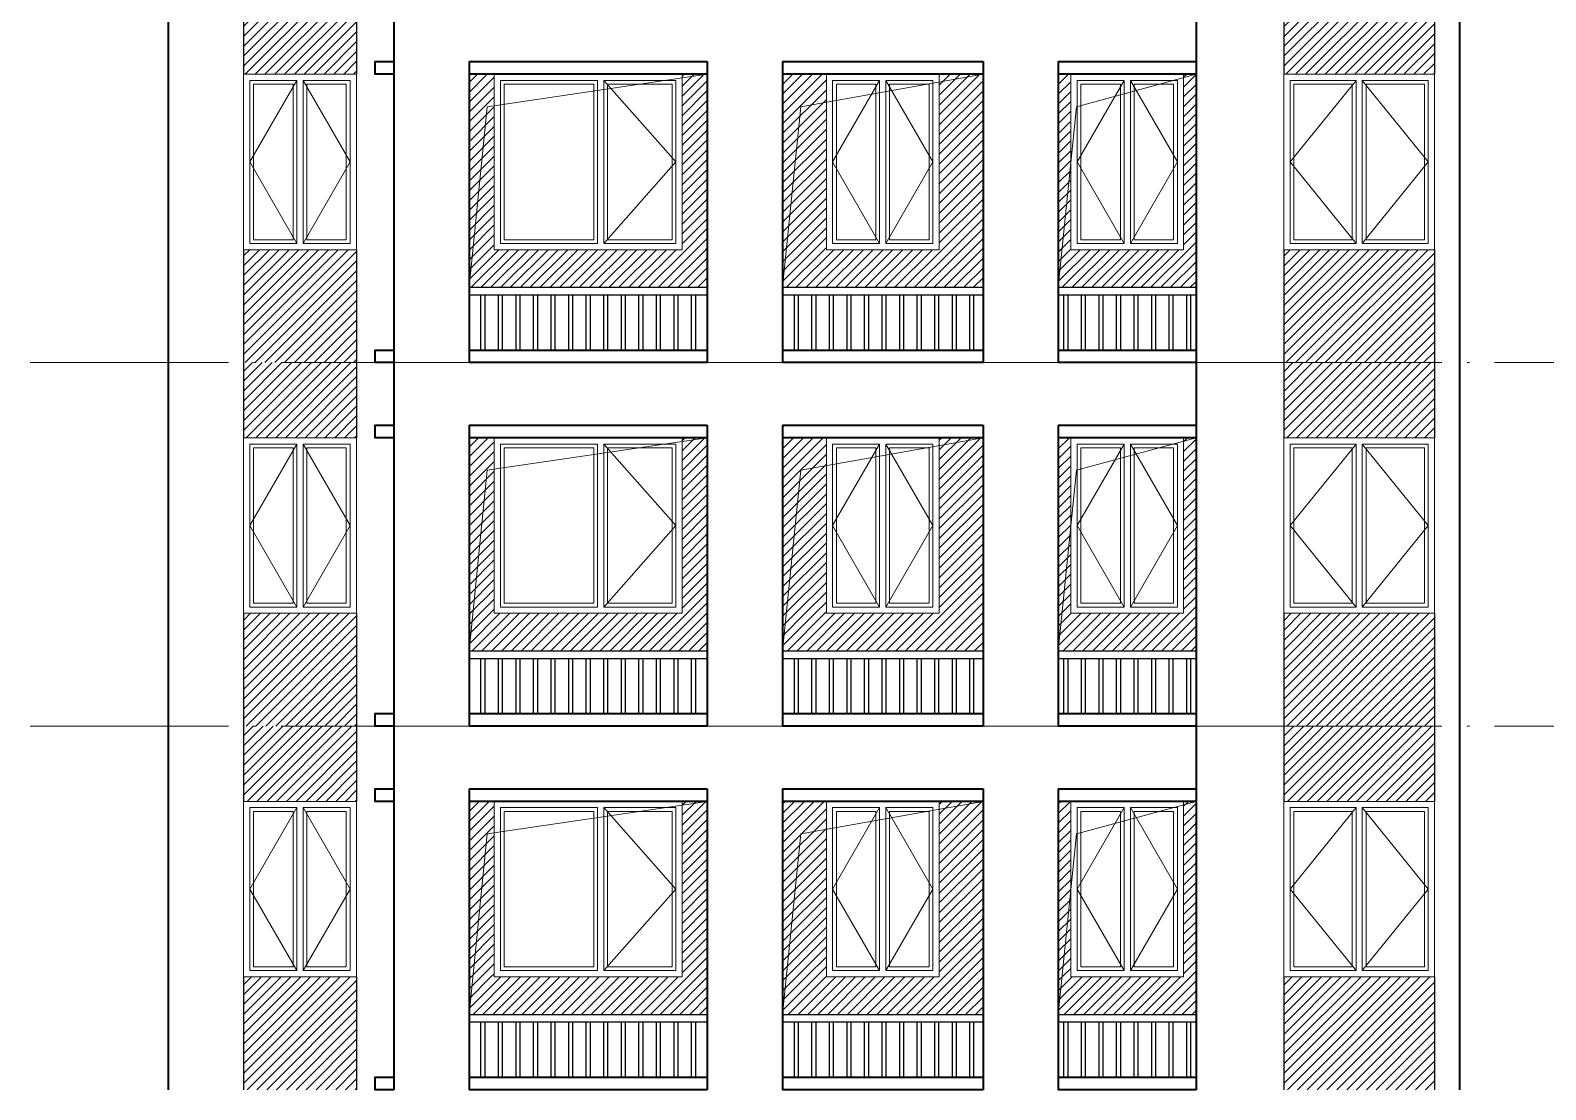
# Model space of a CAD drawing. Extents: x -518115 to 1124316, y -209821 to 1628073.
# Drawn here: x 826717 to 838804, y 46240 to 54690 of the extents above; entities that cross this region are included whole.
import ezdxf

# ---------------------------------------------------------------- set-up
doc = ezdxf.new("R2010")
doc.units = 0
doc.header["$LTSCALE"] = 1000
doc.header["$MEASUREMENT"] = 0
doc.linetypes.add('DOTE', pattern=[2.42, 2, -0.2, 0.02, -0.2])
doc.layers.add('3-剖面填充（细）', color=250, linetype='Continuous')
doc.layers.add('Stair-栏杆', color=142, linetype='Continuous')
for name, color, linetype, lineweight in [('DOTE', 19, 'DOTE', 9), ('WINDOW', 144, 'Continuous', 15), ('立面-中轮廓线', 213, 'Continuous', 35), ('立面-普通轮廓', 7, 'Continuous', 18), ('立面-洞口示意', 152, 'Continuous', 13), ('立面-窗开启线', 250, 'Continuous', 13)]:
    doc.layers.add(name, color=color, linetype=linetype, lineweight=lineweight)
pattern_1 = [(45, (6e-11, -2900), (-39.2886205, 39.2886205), [])]

# ---------------------------------------------------------------- blocks, each defined once
blk = doc.blocks.new('GDGDRTDGRDG')
at = {"layer": '3-剖面填充（细）'}
h = blk.add_hatch(dxfattribs=at)
h.set_pattern_fill('ANSI31', color=256, scale=35)
h.set_pattern_definition([(45, (-7501.48, -1477), (-39.2886205, 39.2886205), [])])
h.paths.add_polyline_path([(514185, 32376), (513285, 32376), (513284, 31776), (514184, 31776)])
h = blk.add_hatch(dxfattribs=at)
h.set_pattern_fill('ANSI31', color=256, scale=35)
h.set_pattern_definition([(45, (798.42, -1477), (-39.2886205, 39.2886205), [])])
h.paths.add_polyline_path([(522785, 32376), (521585, 32376), (521584, 31776), (522784, 31776)])
h = blk.add_hatch(dxfattribs=at)
h.set_pattern_fill('ANSI31', color=256, scale=35)
h.set_pattern_definition(pattern_1)
h.paths.add_polyline_path([(515084, 30376), (515284, 30376), (515284, 31776), (515084, 31776)])
h = blk.add_hatch(dxfattribs=at)
h.set_pattern_fill('ANSI31', color=256, scale=35)
h.set_pattern_definition(pattern_1)
h.paths.add_polyline_path([(516784, 30376), (516984, 30376), (516984, 31776), (516784, 31776)])
h = blk.add_hatch(dxfattribs=at)
h.set_pattern_fill('ANSI31', color=256, scale=35)
h.set_pattern_definition(pattern_1)
h.paths.add_polyline_path([(517584, 30376), (517934, 30376), (517934, 31776), (517584, 31776)])
h = blk.add_hatch(dxfattribs=at)
h.set_pattern_fill('ANSI31', color=256, scale=35)
h.set_pattern_definition(pattern_1)
h.paths.add_polyline_path([(518834, 30376), (519184, 30376), (519184, 31776), (518834, 31776)])
h = blk.add_hatch(dxfattribs=at)
h.set_pattern_fill('ANSI31', color=256, scale=35)
h.set_pattern_definition(pattern_1)
h.paths.add_polyline_path([(519784, 30376), (519884, 30376), (519884, 31776), (519784, 31776)])
h = blk.add_hatch(dxfattribs=at)
h.set_pattern_fill('ANSI31', color=256, scale=35)
h.set_pattern_definition(pattern_1)
h.paths.add_polyline_path([(520784, 30376), (520884, 30376), (520884, 31776), (520784, 31776)])
h = blk.add_hatch(dxfattribs=at)
h.set_pattern_fill('ANSI31', color=256, scale=35)
h.set_pattern_definition([(45, (-7501.48, -3777), (-39.2886205, 39.2886205), [])])
h.paths.add_polyline_path([(513284, 29476), (514184, 29476), (514185, 30376), (513285, 30376)])
h = blk.add_hatch(dxfattribs=at)
h.set_pattern_fill('ANSI31', color=256, scale=35)
h.set_pattern_definition(pattern_1)
h.paths.add_polyline_path([(515084, 30076), (516984, 30076), (516984, 30376), (515084, 30376)])
h = blk.add_hatch(dxfattribs=at)
h.set_pattern_fill('ANSI31', color=256, scale=35)
h.set_pattern_definition(pattern_1)
h.paths.add_polyline_path([(517584, 30076), (519184, 30076), (519184, 30376), (517584, 30376)])
h = blk.add_hatch(dxfattribs=at)
h.set_pattern_fill('ANSI31', color=256, scale=35)
h.set_pattern_definition(pattern_1)
h.paths.add_polyline_path([(519784, 30076), (520884, 30076), (520884, 30376), (519784, 30376)])
h = blk.add_hatch(dxfattribs=at)
h.set_pattern_fill('ANSI31', color=256, scale=35)
h.set_pattern_definition([(45, (798.42, -3777), (-39.2886205, 39.2886205), [])])
h.paths.add_polyline_path([(521584, 29476), (522784, 29476), (522785, 30376), (521585, 30376)])
for p, q in [((513285, 32376), (513285, 31776)), ((514185, 32376), (514185, 31776)), ((521584, 32376), (521584, 31776)), ((522784, 32376), (522784, 31776)), ((513285, 30376), (513285, 29476)), ((514185, 30376), (514185, 29476)), ((521584, 30376), (521584, 29476)), ((522784, 30376), (522784, 29476))]:
    blk.add_line(p, q, dxfattribs=at)
blk = doc.blocks.new('A$C318717E3')
at = {"layer": 'WINDOW'}
for points in [[(50, 1350), (425, 1350), (425, 50), (50, 50)], [(850, 1350), (475, 1350), (475, 50), (850, 50)]]:
    blk.add_lwpolyline(points, close=True, dxfattribs=at)
at = {"layer": 'WINDOW', "color": 250}
for points in [[(80, 1320), (395, 1320), (395, 80), (80, 80)], [(820, 1320), (505, 1320), (505, 80), (820, 80)]]:
    blk.add_lwpolyline(points, close=True, dxfattribs=at)
at = {"layer": '立面-普通轮廓'}
blk.add_lwpolyline([(0, 1400), (900, 1400), (900, 0), (0, 0)], close=True, dxfattribs=at)
at = {"layer": '立面-窗开启线', "color": 251, "ltscale": 0.5, "true_color": 0x636466}
for points in [[(425, 1350), (50, 700), (425, 50)], [(475, 1350), (850, 700), (475, 50)]]:
    blk.add_lwpolyline(points, dxfattribs=at)
blk = doc.blocks.new('A$C4731409C')
at = {"layer": 'WINDOW'}
for points in [[(-1450, 1350), (-675, 1350), (-675, 50), (-1450, 50)], [(-50, 1350), (-625, 1350), (-625, 50), (-50, 50)]]:
    blk.add_lwpolyline(points, close=True, dxfattribs=at)
at = {"layer": 'WINDOW', "color": 250}
for points in [[(-1420, 1320), (-705, 1320), (-705, 80), (-1420, 80)], [(-80, 1320), (-595, 1320), (-595, 80), (-80, 80)]]:
    blk.add_lwpolyline(points, close=True, dxfattribs=at)
at = {"layer": '立面-普通轮廓'}
blk.add_lwpolyline([(-1500, 1400), (0, 1400), (0, 0), (-1500, 0)], close=True, dxfattribs=at)
at = {"layer": '立面-窗开启线', "color": 251, "ltscale": 0.5, "true_color": 0x636466}
blk.add_lwpolyline([(-625, 1350), (-50, 700), (-625, 50)], dxfattribs=at)
blk = doc.blocks.new('A$C1B273453')
at = {"layer": 'WINDOW'}
for points in [[(50, 1350), (575, 1350), (575, 50), (50, 50)], [(1150, 1350), (625, 1350), (625, 50), (1150, 50)]]:
    blk.add_lwpolyline(points, close=True, dxfattribs=at)
at = {"layer": 'WINDOW', "color": 250}
for points in [[(80, 1320), (545, 1320), (545, 80), (80, 80)], [(1120, 1320), (655, 1320), (655, 80), (1120, 80)]]:
    blk.add_lwpolyline(points, close=True, dxfattribs=at)
at = {"layer": '立面-普通轮廓'}
blk.add_lwpolyline([(1200, 1400), (0, 1400), (0, 0), (1200, 0)], close=True, dxfattribs=at)
at = {"layer": '立面-窗开启线', "color": 251, "ltscale": 0.5, "true_color": 0x636466}
for points in [[(575, 1350), (50, 700), (575, 50)], [(625, 1350), (1150, 700), (625, 50)]]:
    blk.add_lwpolyline(points, dxfattribs=at)
blk = doc.blocks.new('HFHFHHTHFHF')
at = {"layer": 'Stair-栏杆'}
for p, q in [((515084, 32976), (516984, 32976)), ((515084, 32916), (516984, 32916)), ((517584, 32976), (519184, 32976)), ((517584, 32916), (519184, 32916)), ((519784, 32976), (520884, 32976)), ((519784, 32916), (520884, 32916))]:
    blk.add_line(p, q, dxfattribs=at)
for points in [[(515179, 32476), (515179, 32916)], [(515209, 32916), (515209, 32476)], [(515319, 32476), (515319, 32916)], [(515349, 32916), (515349, 32476)], [(515459, 32476), (515459, 32916)], [(515489, 32916), (515489, 32476)], [(515599, 32476), (515599, 32916)], [(515629, 32916), (515629, 32476)], [(515739, 32476), (515739, 32916)], [(515769, 32916), (515769, 32476)], [(515879, 32476), (515879, 32916)], [(515909, 32916), (515909, 32476)], [(516019, 32476), (516019, 32916)], [(516049, 32916), (516049, 32476)], [(516159, 32476), (516159, 32916)], [(516189, 32916), (516189, 32476)], [(516299, 32476), (516299, 32916)], [(516329, 32916), (516329, 32476)], [(516439, 32476), (516439, 32916)], [(516469, 32916), (516469, 32476)], [(516579, 32476), (516579, 32916)], [(516609, 32916), (516609, 32476)], [(516719, 32476), (516719, 32916)], [(516749, 32916), (516749, 32476)], [(516859, 32476), (516859, 32916)], [(516889, 32916), (516889, 32476)], [(517679, 32476), (517679, 32916)], [(517709, 32916), (517709, 32476)], [(517819, 32476), (517819, 32916)], [(517849, 32916), (517849, 32476)], [(517959, 32476), (517959, 32916)], [(517989, 32916), (517989, 32476)], [(518099, 32476), (518099, 32916)], [(518129, 32916), (518129, 32476)], [(518239, 32476), (518239, 32916)], [(518269, 32916), (518269, 32476)], [(518379, 32476), (518379, 32916)], [(518409, 32916), (518409, 32476)], [(518519, 32476), (518519, 32916)], [(518549, 32916), (518549, 32476)], [(518659, 32476), (518659, 32916)], [(518689, 32916), (518689, 32476)], [(518799, 32476), (518799, 32916)], [(518829, 32916), (518829, 32476)], [(518939, 32476), (518939, 32916)], [(518969, 32916), (518969, 32476)], [(519079, 32476), (519079, 32916)], [(519109, 32916), (519109, 32476)], [(519829, 32476), (519829, 32916)], [(519859, 32916), (519859, 32476)], [(519969, 32476), (519969, 32916)], [(519999, 32916), (519999, 32476)], [(520109, 32476), (520109, 32916)], [(520139, 32916), (520139, 32476)], [(520249, 32476), (520249, 32916)], [(520279, 32916), (520279, 32476)], [(520389, 32476), (520389, 32916)], [(520419, 32916), (520419, 32476)], [(520529, 32476), (520529, 32916)], [(520559, 32916), (520559, 32476)], [(520669, 32476), (520669, 32916)], [(520699, 32916), (520699, 32476)], [(520809, 32476), (520809, 32916)], [(520839, 32916), (520839, 32476)]]:
    blk.add_lwpolyline(points, dxfattribs=at)
at = {"layer": '立面-中轮廓线'}
for p, q in [((512684, 35276), (512684, 32376)), ((514484, 35276), (514484, 32376)), ((520884, 35276), (520884, 32376)), ((522984, 35276), (522984, 32376)), ((515084, 34776), (515084, 32376)), ((516984, 34776), (516984, 32376)), ((517584, 34776), (517584, 32376)), ((519184, 34776), (519184, 32376)), ((519784, 34776), (519784, 32376))]:
    blk.add_line(p, q, dxfattribs=at)
for points in [[(514484, 34676), (514334, 34676), (514334, 34776), (514484, 34776)], [(515084, 34776), (516984, 34776)], [(517584, 34776), (519184, 34776)], [(519784, 34776), (520884, 34776)], [(516984, 34676), (515084, 34676)], [(519184, 34676), (517584, 34676)], [(520884, 34676), (519784, 34676)], [(514484, 32376), (514334, 32376), (514334, 32476), (514484, 32476)], [(515084, 32476), (516984, 32476)], [(517584, 32476), (519184, 32476)], [(519784, 32476), (520884, 32476)], [(516984, 32376), (515084, 32376)], [(519184, 32376), (517584, 32376)], [(520884, 32376), (519784, 32376)]]:
    blk.add_lwpolyline(points, dxfattribs=at)
for name, p in [('A$C318717E3', (513285, 33276)), ('A$C4731409C', (516784, 33276)), ('A$C318717E3', (517934, 33276)), ('A$C318717E3', (519884, 33276)), ('A$C1B273453', (521584, 33276))]:
    blk.add_blockref(name, p)

msp = doc.modelspace()

# ---------------------------------------------------------------- linework, layer by layer
at = {"layer": 'DOTE', "linetype": 'DOTE'}
for p, q in [((879116.6, 52040.3), (826716.6, 52040.3)), ((879116.6, 49140.3), (826716.6, 49140.3))]:
    msp.add_line(p, q, dxfattribs=at)
at = {"layer": '立面-洞口示意'}
for points in [[(830216.6, 52640.3), (830361.4, 54081.2), (832116.6, 54340.3)], [(832716.6, 52640.3), (832861.4, 54081.2), (834316.6, 54340.3)], [(834916.6, 52640.3), (835061.4, 54081.2), (836016.6, 54340.3)], [(830216.6, 49740.3), (830361.4, 51181.2), (832116.6, 51440.3)], [(832716.6, 49740.3), (832861.4, 51181.2), (834316.6, 51440.3)], [(834916.6, 49740.3), (835061.4, 51181.2), (836016.6, 51440.3)], [(830216.6, 46840.3), (830361.4, 48281.2), (832116.6, 48540.3)], [(832716.6, 46840.3), (832861.4, 48281.2), (834316.6, 48540.3)], [(834916.6, 46840.3), (835061.4, 48281.2), (836016.6, 48540.3)]]:
    msp.add_lwpolyline(points, dxfattribs=at)

# ---------------------------------------------------------------- block references
for name, p in [('HFHFHHTHFHF', (315132.2, 19664.3)), ('GDGDRTDGRDG', (315132.2, 22564.3)), ('HFHFHHTHFHF', (315132.2, 16764.3)), ('GDGDRTDGRDG', (315132.2, 19664.3)), ('HFHFHHTHFHF', (315132.2, 13864.3)), ('GDGDRTDGRDG', (315132.2, 16764.3))]:
    msp.add_blockref(name, p)

doc.saveas('drawing.dxf')
